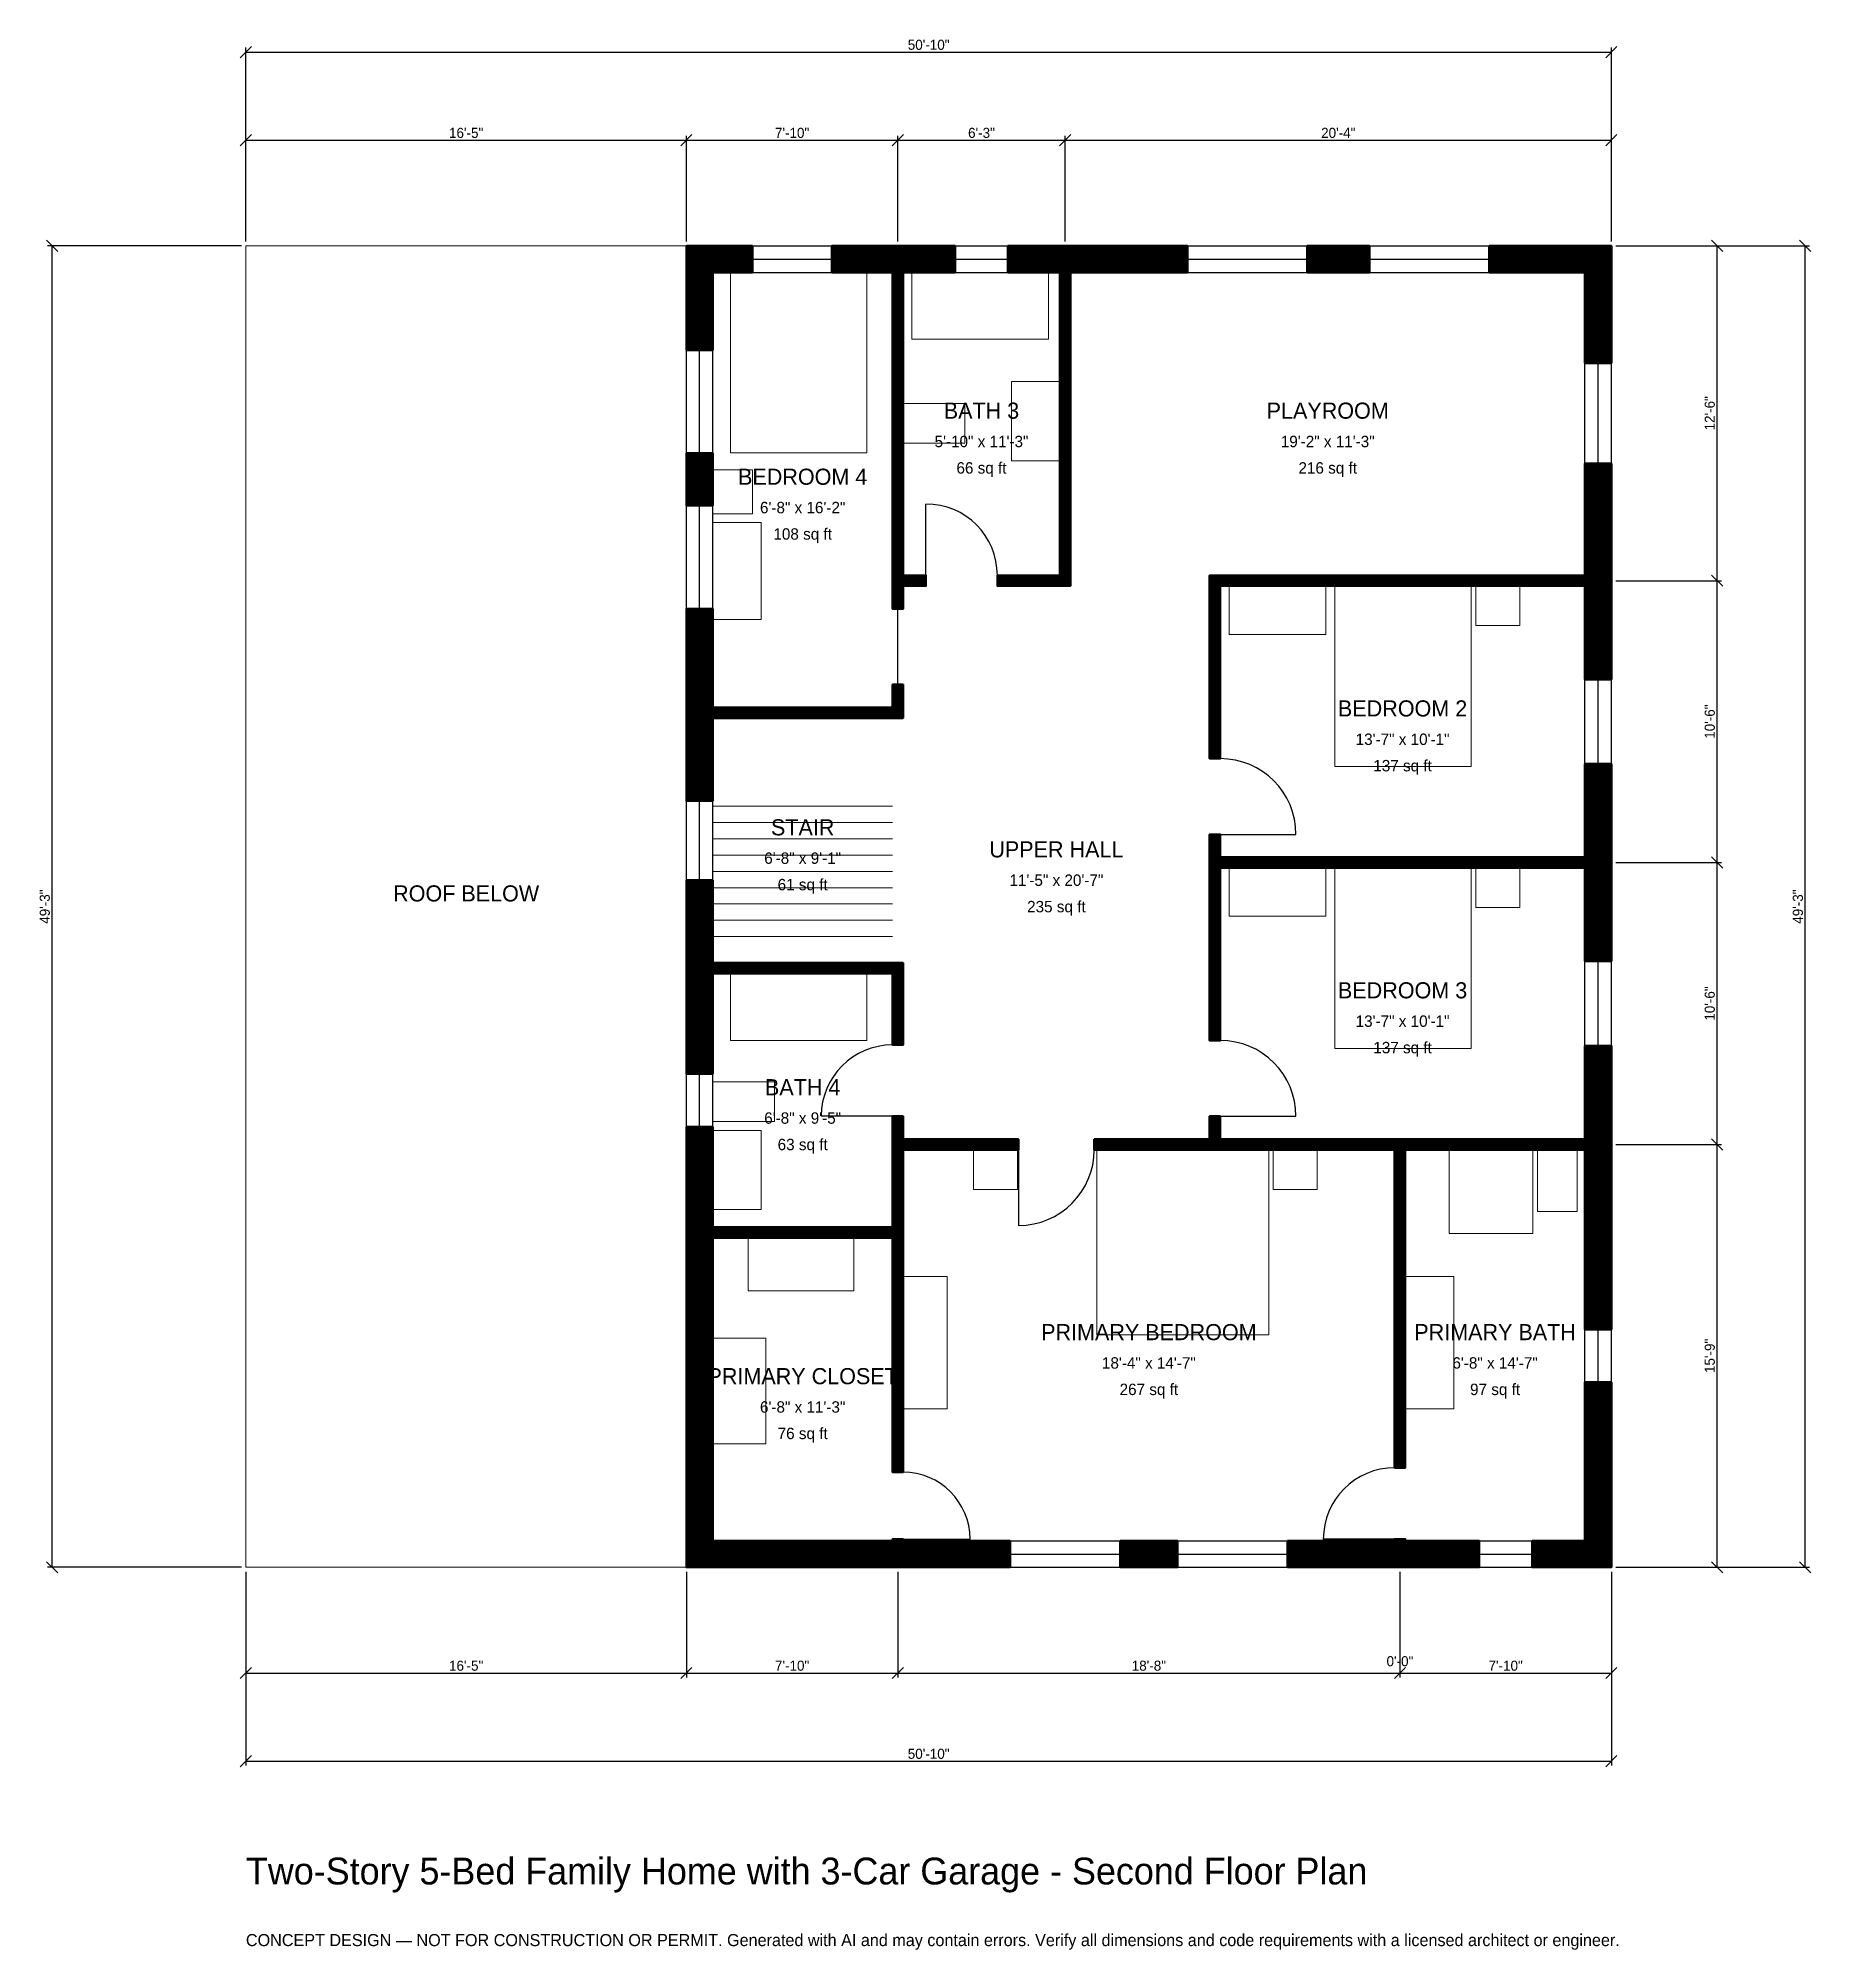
# Model space of a CAD drawing. Header units: inches. Extents: x -93 to 699, y -171 to 683.
import ezdxf
from ezdxf.enums import TextEntityAlignment as Align

# ---------------------------------------------------------------- set-up
doc = ezdxf.new("R2010")
doc.units = ezdxf.units.IN
doc.header["$MEASUREMENT"] = 0
doc.linetypes.add('DASHED', pattern=[0.6, 0.5, -0.1])
for name, color, linetype, lineweight in [('A-ANNO-DIMS', 1, 'Continuous', 13), ('A-ANNO-TEXT', 7, 'Continuous', 18), ('A-AREA-IDEN', 7, 'Continuous', 18), ('A-DOOR', 2, 'Continuous', 25), ('A-FLOR-FIXT', 9, 'Continuous', 13), ('A-FLOR-STRS', 3, 'Continuous', 18), ('A-FURN', 9, 'Continuous', 13), ('A-GLAZ', 4, 'Continuous', 25), ('A-SITE-PAVE', 8, 'Continuous', 13), ('A-WALL', 7, 'Continuous', 50), ('A-WALL-PATT', 8, 'Continuous', 13)]:
    doc.layers.add(name, color=color, linetype=linetype, lineweight=lineweight)
doc.dimstyles.new('PLAN', dxfattribs={"dimtxt": 4.5, "dimasz": 3, "dimexe": 2, "dimexo": 2, "dimgap": 1, "dimtad": 1, "dimdec": 0, "dimlunit": 4, "dimtsz": 2.5, "dimcen": 2.5, "dimclrd": 1, "dimclre": 1, "dimazin": 3, "dimtfac": 1, "dimtmove": 0, "dimatfit": 3})

msp = doc.modelspace()

# ---------------------------------------------------------------- hatches: boundary and pattern name
at = {"layer": 'A-WALL-PATT'}
h = msp.add_hatch(dxfattribs=at)
h.set_pattern_fill('ANSI31', color=8, scale=0.8)
h.paths.add_polyline_path([(285.4331, 0), (208.6614, 0), (208.6614, 0), (196.8504, 0), (196.8504, 0), (196.8504, 0), (196.8504, 11.811), (196.8504, 11.811), (196.8504, 143.7008), (196.8504, 147.2441), (196.8504, 147.2441), (196.8504, 151.9685), (196.8504, 151.9685), (196.8504, 155.5118), (196.8504, 196.8504), (208.6614, 196.8504), (208.6614, 155.5118), (208.6614, 151.9685), (288.9764, 151.9685), (288.9764, 186.6142), (288.9764, 191.3386), (288.9764, 201.5748), (293.7008, 201.5748), (293.7008, 191.3386), (345.2756, 191.3386), (345.2756, 186.6142), (293.7008, 186.6142), (293.7008, 151.9685), (293.7008, 147.2441), (293.7008, 42.5197), (288.9764, 42.5197), (288.9764, 147.2441), (208.6614, 147.2441), (208.6614, 143.7008), (208.6614, 11.811), (285.4331, 11.811), (288.9764, 11.811), (288.9764, 12.5984), (293.7008, 12.5984), (293.7008, 11.811), (297.2441, 11.811), (341.5354, 11.811), (341.5354, 0), (297.2441, 0), (293.7008, 0), (293.7008, 0), (288.9764, 0), (288.9764, 0), (285.4331, 0)])
h.paths.add_polyline_path([(196.8504, 261.811), (196.8504, 265.3543), (196.8504, 265.3543), (196.8504, 270.0787), (196.8504, 270.0787), (196.8504, 273.622), (196.8504, 307.0866), (208.6614, 307.0866), (208.6614, 273.622), (208.6614, 270.0787), (288.9764, 270.0787), (293.7008, 270.0787), (293.7008, 265.3543), (293.7008, 233.4646), (288.9764, 233.4646), (288.9764, 265.3543), (208.6614, 265.3543), (208.6614, 261.811), (208.6614, 220.4724), (196.8504, 220.4724), (196.8504, 261.811)])
h.paths.add_polyline_path([(196.8504, 375.9843), (196.8504, 379.5276), (196.8504, 379.5276), (196.8504, 384.252), (196.8504, 384.252), (196.8504, 387.7953), (196.8504, 428.4121), (208.6614, 428.4121), (208.6614, 387.7953), (208.6614, 384.252), (288.9764, 384.252), (288.9764, 394.4882), (293.7008, 394.4882), (293.7008, 384.252), (293.7008, 379.5276), (288.9764, 379.5276), (208.6614, 379.5276), (208.6614, 375.9843), (208.6614, 342.5197), (196.8504, 342.5197), (196.8504, 375.9843)])
h.paths.add_polyline_path([(196.8504, 497.9659), (208.6614, 497.9659), (208.6614, 474.4751), (196.8504, 474.4751), (196.8504, 497.9659)])
h.paths.add_polyline_path([(196.8504, 578.7402), (196.8504, 578.7402), (196.8504, 590.5512), (196.8504, 590.5512), (196.8504, 590.5512), (208.6614, 590.5512), (208.6614, 590.5512), (226.378, 590.5512), (226.378, 578.7402), (208.6614, 578.7402), (208.6614, 544.0289), (196.8504, 544.0289), (196.8504, 578.7402)])
h.paths.add_polyline_path([(285.4331, 590.5512), (288.9764, 590.5512), (288.9764, 590.5512), (293.7008, 590.5512), (293.7008, 590.5512), (297.2441, 590.5512), (316.9291, 590.5512), (316.9291, 578.7402), (297.2441, 578.7402), (293.7008, 578.7402), (293.7008, 443.3071), (303.937, 443.3071), (303.937, 438.5827), (293.7008, 438.5827), (293.7008, 428.3465), (288.9764, 428.3465), (288.9764, 438.5827), (288.9764, 443.3071), (288.9764, 578.7402), (285.4331, 578.7402), (261.811, 578.7402), (261.811, 590.5512), (285.4331, 590.5512)])
h.paths.add_polyline_path([(360.2362, 590.5512), (363.7795, 590.5512), (363.7795, 590.5512), (368.5039, 590.5512), (368.5039, 590.5512), (372.0472, 590.5512), (420.7349, 590.5512), (420.7349, 578.7402), (372.0472, 578.7402), (368.5039, 578.7402), (368.5039, 443.3071), (368.5039, 438.5827), (363.7795, 438.5827), (335.8268, 438.5827), (335.8268, 443.3071), (363.7795, 443.3071), (363.7795, 578.7402), (360.2362, 578.7402), (340.5512, 578.7402), (340.5512, 590.5512), (360.2362, 590.5512)])
h.paths.add_polyline_path([(502.0997, 590.5512), (502.0997, 578.7402), (474.2782, 578.7402), (474.2782, 590.5512), (502.0997, 590.5512)])
h.paths.add_polyline_path([(598.4252, 590.5512), (598.4252, 590.5512), (610.2362, 590.5512), (610.2362, 590.5512), (610.2363, 590.5512), (610.2363, 578.7402), (610.2362, 578.7402), (610.2362, 538.189), (598.4252, 538.189), (598.4252, 578.7402), (555.643, 578.7402), (555.643, 590.5512), (598.4252, 590.5512)])
h.paths.add_polyline_path([(610.2362, 446.8504), (610.2362, 443.3071), (610.2363, 443.3071), (610.2363, 438.5827), (610.2362, 438.5827), (610.2362, 435.0394), (610.2362, 396.8504), (598.4252, 396.8504), (598.4252, 435.0394), (598.4252, 438.5827), (435.4331, 438.5827), (435.4331, 361.4173), (430.7087, 361.4173), (430.7087, 438.5827), (430.7087, 443.3071), (435.4331, 443.3071), (598.4252, 443.3071), (598.4252, 446.8504), (598.4252, 493.3071), (610.2362, 493.3071), (610.2362, 446.8504)])
h.paths.add_polyline_path([(610.2362, 320.8661), (610.2362, 317.3228), (610.2363, 317.3228), (610.2363, 312.5984), (610.2362, 312.5984), (610.2362, 309.0551), (610.2362, 270.8661), (598.4252, 270.8661), (598.4252, 309.0551), (598.4252, 312.5984), (435.4331, 312.5984), (435.4331, 235.4331), (430.7087, 235.4331), (430.7087, 312.5984), (430.7087, 317.3228), (430.7087, 327.5591), (435.4331, 327.5591), (435.4331, 317.3228), (598.4252, 317.3228), (598.4252, 320.8661), (598.4252, 359.0551), (610.2362, 359.0551), (610.2362, 320.8661)])
h.paths.add_polyline_path([(610.2362, 194.8819), (610.2362, 191.3386), (610.2363, 191.3386), (610.2363, 186.6142), (610.2362, 186.6142), (610.2362, 183.0709), (610.2362, 106.2992), (598.4252, 106.2992), (598.4252, 183.0709), (598.4252, 186.6142), (518.1102, 186.6142), (518.1102, 44.4882), (513.3858, 44.4882), (513.3858, 186.6142), (513.3858, 186.6142), (435.4331, 186.6142), (430.7087, 186.6142), (379.1339, 186.6142), (379.1339, 191.3386), (430.7087, 191.3386), (430.7087, 201.5748), (435.4331, 201.5748), (435.4331, 191.3386), (513.3858, 191.3386), (513.3858, 191.3386), (518.1102, 191.3386), (598.4252, 191.3386), (598.4252, 194.8819), (598.4252, 233.0709), (610.2362, 233.0709), (610.2362, 194.8819)])
h.paths.add_polyline_path([(610.2362, 11.811), (610.2363, 11.811), (610.2363, 0), (610.2362, 0), (610.2362, 0), (598.4252, 0), (598.4252, 0), (574.8031, 0), (574.8031, 11.811), (598.4252, 11.811), (598.4252, 82.6772), (610.2362, 82.6772), (610.2362, 11.811)])
h.paths.add_polyline_path([(521.6535, 0), (518.1102, 0), (518.1102, 0), (513.3858, 0), (513.3858, 0), (509.8425, 0), (465.5512, 0), (465.5512, 11.811), (509.8425, 11.811), (513.3858, 11.811), (513.3858, 12.5984), (518.1102, 12.5984), (518.1102, 11.811), (521.6535, 11.811), (551.1811, 11.811), (551.1811, 0), (521.6535, 0)])
h.paths.add_polyline_path([(390.748, 0), (390.748, 11.811), (416.3386, 11.811), (416.3386, 0), (390.748, 0)])

# ---------------------------------------------------------------- linework, layer by layer
at = {"layer": 'A-DOOR'}
for p, q in [((303.937, 443.3071), (303.937, 475.1968)), ((291.3386, 394.4882), (291.3386, 428.3465)), ((435.4331, 327.5591), (469.2913, 327.5591)), ((288.9764, 201.5748), (257.0866, 201.5748)), ((435.4331, 201.5748), (469.2913, 201.5748)), ((345.2756, 186.6142), (345.2756, 152.7559)), ((293.7008, 12.5984), (323.622, 12.5984)), ((513.3858, 12.5984), (481.4961, 12.5984))]:
    msp.add_line(p, q, dxfattribs=at)
for centre, radius, start, end in [((303.937, 443.3071), 31.8898, 0, 90), ((435.4331, 327.5591), 33.8583, 0, 90), ((288.9764, 201.5748), 31.8898, 90, 180), ((435.4331, 201.5748), 33.8583, 0, 90), ((345.2756, 186.6142), 33.8583, 270, 360), ((513.3858, 12.5984), 31.8898, 90, 180), ((293.7008, 12.5984), 29.9213, 0, 90)]:
    msp.add_arc(centre, radius, start, end, dxfattribs=at)
at = {"layer": 'A-FLOR-FIXT'}
for points in [[(297.6378, 548.8189), (358.6614, 548.8189), (358.6614, 578.7402), (297.6378, 578.7402)], [(342.126, 494.4882), (363.7795, 494.4882), (363.7795, 529.9213), (342.126, 529.9213)], [(293.7008, 502.3622), (321.2598, 502.3622), (321.2598, 520.0787), (293.7008, 520.0787)], [(216.5354, 235.4331), (277.5591, 235.4331), (277.5591, 265.3543), (216.5354, 265.3543)], [(208.6614, 199.2126), (236.2205, 199.2126), (236.2205, 216.9291), (208.6614, 216.9291)], [(208.6614, 159.8425), (230.315, 159.8425), (230.315, 195.2756), (208.6614, 195.2756)], [(537.7953, 149.2126), (575.1968, 149.2126), (575.1968, 186.6142), (537.7953, 186.6142)], [(577.1654, 159.0551), (594.8819, 159.0551), (594.8819, 186.6142), (577.1654, 186.6142)], [(518.1102, 70.8661), (539.7638, 70.8661), (539.7638, 129.9213), (518.1102, 129.9213)]]:
    msp.add_lwpolyline(points, close=True, dxfattribs=at)
at = {"layer": 'A-FLOR-STRS'}
for p, q in [((208.6614, 340.1575), (288.9764, 340.1575)), ((208.6614, 332.874), (288.9764, 332.874)), ((208.6614, 325.5906), (288.9764, 325.5906)), ((208.6614, 318.3071), (288.9764, 318.3071)), ((208.6614, 311.0236), (288.9764, 311.0236)), ((208.6614, 303.7402), (288.9764, 303.7402)), ((208.6614, 296.4567), (288.9764, 296.4567)), ((208.6614, 289.1732), (288.9764, 289.1732)), ((208.6614, 281.8898), (288.9764, 281.8898))]:
    msp.add_line(p, q, dxfattribs=at)
at = {"layer": 'A-FURN'}
for points in [[(216.5354, 498.0315), (277.5591, 498.0315), (277.5591, 578.7402), (216.5354, 578.7402)], [(208.6614, 470.8661), (226.378, 470.8661), (226.378, 490.5512), (208.6614, 490.5512)], [(208.6614, 423.622), (230.315, 423.622), (230.315, 466.9291), (208.6614, 466.9291)], [(439.3701, 416.9291), (482.6772, 416.9291), (482.6772, 438.5827), (439.3701, 438.5827)], [(486.6142, 357.874), (547.6378, 357.874), (547.6378, 438.5827), (486.6142, 438.5827)], [(549.6063, 420.8661), (569.2913, 420.8661), (569.2913, 438.5827), (549.6063, 438.5827)], [(439.3701, 290.9449), (482.6772, 290.9449), (482.6772, 312.5984), (439.3701, 312.5984)], [(486.6142, 231.8898), (547.6378, 231.8898), (547.6378, 312.5984), (486.6142, 312.5984)], [(549.6063, 294.8819), (569.2913, 294.8819), (569.2913, 312.5984), (549.6063, 312.5984)], [(325.1969, 168.8976), (344.8819, 168.8976), (344.8819, 186.6142), (325.1969, 186.6142)], [(380.315, 103.937), (457.0866, 103.937), (457.0866, 186.6142), (380.315, 186.6142)], [(459.0551, 168.8976), (478.7402, 168.8976), (478.7402, 186.6142), (459.0551, 186.6142)], [(224.4094, 123.622), (271.6535, 123.622), (271.6535, 147.2441), (224.4094, 147.2441)], [(293.7008, 70.8661), (313.3858, 70.8661), (313.3858, 129.9213), (293.7008, 129.9213)], [(208.6614, 55.1181), (232.2835, 55.1181), (232.2835, 102.3622), (208.6614, 102.3622)]]:
    msp.add_lwpolyline(points, close=True, dxfattribs=at)
at = {"layer": 'A-GLAZ'}
for p, q in [((226.378, 590.5512), (261.811, 590.5512)), ((316.9291, 590.5512), (340.5512, 590.5512)), ((420.7349, 590.5512), (474.2782, 590.5512)), ((502.0997, 590.5512), (555.643, 590.5512)), ((226.378, 584.6457), (261.811, 584.6457)), ((316.9291, 584.6457), (340.5512, 584.6457)), ((420.7349, 584.6457), (474.2782, 584.6457)), ((502.0997, 584.6457), (555.643, 584.6457)), ((226.378, 578.7402), (261.811, 578.7402)), ((316.9291, 578.7402), (340.5512, 578.7402)), ((420.7349, 578.7402), (474.2782, 578.7402)), ((502.0997, 578.7402), (555.643, 578.7402)), ((196.8504, 497.9659), (196.8504, 544.0289)), ((202.7559, 497.9659), (202.7559, 544.0289)), ((208.6614, 497.9659), (208.6614, 544.0289)), ((598.4252, 493.3071), (598.4252, 538.189)), ((604.3307, 493.3071), (604.3307, 538.189)), ((610.2362, 493.3071), (610.2362, 538.189)), ((196.8504, 428.4121), (196.8504, 474.4751)), ((202.7559, 428.4121), (202.7559, 474.4751)), ((208.6614, 428.4121), (208.6614, 474.4751)), ((598.4252, 359.0551), (598.4252, 396.8504)), ((604.3307, 359.0551), (604.3307, 396.8504)), ((610.2362, 359.0551), (610.2362, 396.8504)), ((196.8504, 307.0866), (196.8504, 342.5197)), ((202.7559, 307.0866), (202.7559, 342.5197)), ((208.6614, 307.0866), (208.6614, 342.5197)), ((598.4252, 233.0709), (598.4252, 270.8661)), ((604.3307, 233.0709), (604.3307, 270.8661)), ((610.2362, 233.0709), (610.2362, 270.8661)), ((196.8504, 196.8504), (196.8504, 220.4724)), ((202.7559, 196.8504), (202.7559, 220.4724)), ((208.6614, 196.8504), (208.6614, 220.4724)), ((598.4252, 82.6772), (598.4252, 106.2992)), ((604.3307, 82.6772), (604.3307, 106.2992)), ((610.2362, 82.6772), (610.2362, 106.2992)), ((341.5354, 11.811), (390.748, 11.811)), ((416.3386, 11.811), (465.5512, 11.811)), ((551.1811, 11.811), (574.8031, 11.811)), ((341.5354, 5.9055), (390.748, 5.9055)), ((341.5354, 0), (390.748, 0)), ((416.3386, 5.9055), (465.5512, 5.9055)), ((416.3386, 0), (465.5512, 0)), ((551.1811, 5.9055), (574.8031, 5.9055)), ((551.1811, 0), (574.8031, 0))]:
    msp.add_line(p, q, dxfattribs=at)
at = {"layer": 'A-SITE-PAVE', "linetype": 'DASHED'}
msp.add_lwpolyline([(0, 0), (196.8504, 0), (196.8504, 590.5512), (0, 590.5512)], close=True, dxfattribs=at)
at = {"layer": 'A-WALL'}
for points in [[(196.8504, 578.7402), (196.8504, 578.7402), (196.8504, 590.5512), (196.8504, 590.5512), (196.8504, 590.5512), (208.6614, 590.5512), (208.6614, 590.5512), (226.378, 590.5512), (226.378, 578.7402), (208.6614, 578.7402), (208.6614, 544.0289), (196.8504, 544.0289), (196.8504, 578.7402)], [(285.4331, 590.5512), (288.9764, 590.5512), (288.9764, 590.5512), (293.7008, 590.5512), (293.7008, 590.5512), (297.2441, 590.5512), (316.9291, 590.5512), (316.9291, 578.7402), (297.2441, 578.7402), (293.7008, 578.7402), (293.7008, 443.3071), (303.937, 443.3071), (303.937, 438.5827), (293.7008, 438.5827), (293.7008, 428.3465), (288.9764, 428.3465), (288.9764, 438.5827), (288.9764, 443.3071), (288.9764, 578.7402), (285.4331, 578.7402), (261.811, 578.7402), (261.811, 590.5512), (285.4331, 590.5512)], [(360.2362, 590.5512), (363.7795, 590.5512), (363.7795, 590.5512), (368.5039, 590.5512), (368.5039, 590.5512), (372.0472, 590.5512), (420.7349, 590.5512), (420.7349, 578.7402), (372.0472, 578.7402), (368.5039, 578.7402), (368.5039, 443.3071), (368.5039, 438.5827), (363.7795, 438.5827), (335.8268, 438.5827), (335.8268, 443.3071), (363.7795, 443.3071), (363.7795, 578.7402), (360.2362, 578.7402), (340.5512, 578.7402), (340.5512, 590.5512), (360.2362, 590.5512)], [(502.0997, 590.5512), (502.0997, 578.7402), (474.2782, 578.7402), (474.2782, 590.5512), (502.0997, 590.5512)], [(598.4252, 590.5512), (598.4252, 590.5512), (610.2362, 590.5512), (610.2362, 590.5512), (610.2363, 590.5512), (610.2363, 578.7402), (610.2362, 578.7402), (610.2362, 538.189), (598.4252, 538.189), (598.4252, 578.7402), (555.643, 578.7402), (555.643, 590.5512), (598.4252, 590.5512)], [(196.8504, 497.9659), (208.6614, 497.9659), (208.6614, 474.4751), (196.8504, 474.4751), (196.8504, 497.9659)], [(610.2362, 446.8504), (610.2362, 443.3071), (610.2363, 443.3071), (610.2363, 438.5827), (610.2362, 438.5827), (610.2362, 435.0394), (610.2362, 396.8504), (598.4252, 396.8504), (598.4252, 435.0394), (598.4252, 438.5827), (435.4331, 438.5827), (435.4331, 361.4173), (430.7087, 361.4173), (430.7087, 438.5827), (430.7087, 443.3071), (435.4331, 443.3071), (598.4252, 443.3071), (598.4252, 446.8504), (598.4252, 493.3071), (610.2362, 493.3071), (610.2362, 446.8504)], [(196.8504, 375.9843), (196.8504, 379.5276), (196.8504, 379.5276), (196.8504, 384.252), (196.8504, 384.252), (196.8504, 387.7953), (196.8504, 428.4121), (208.6614, 428.4121), (208.6614, 387.7953), (208.6614, 384.252), (288.9764, 384.252), (288.9764, 394.4882), (293.7008, 394.4882), (293.7008, 384.252), (293.7008, 379.5276), (288.9764, 379.5276), (208.6614, 379.5276), (208.6614, 375.9843), (208.6614, 342.5197), (196.8504, 342.5197), (196.8504, 375.9843)], [(610.2362, 320.8661), (610.2362, 317.3228), (610.2363, 317.3228), (610.2363, 312.5984), (610.2362, 312.5984), (610.2362, 309.0551), (610.2362, 270.8661), (598.4252, 270.8661), (598.4252, 309.0551), (598.4252, 312.5984), (435.4331, 312.5984), (435.4331, 235.4331), (430.7087, 235.4331), (430.7087, 312.5984), (430.7087, 317.3228), (430.7087, 327.5591), (435.4331, 327.5591), (435.4331, 317.3228), (598.4252, 317.3228), (598.4252, 320.8661), (598.4252, 359.0551), (610.2362, 359.0551), (610.2362, 320.8661)], [(196.8504, 261.811), (196.8504, 265.3543), (196.8504, 265.3543), (196.8504, 270.0787), (196.8504, 270.0787), (196.8504, 273.622), (196.8504, 307.0866), (208.6614, 307.0866), (208.6614, 273.622), (208.6614, 270.0787), (288.9764, 270.0787), (293.7008, 270.0787), (293.7008, 265.3543), (293.7008, 233.4646), (288.9764, 233.4646), (288.9764, 265.3543), (208.6614, 265.3543), (208.6614, 261.811), (208.6614, 220.4724), (196.8504, 220.4724), (196.8504, 261.811)], [(610.2362, 194.8819), (610.2362, 191.3386), (610.2363, 191.3386), (610.2363, 186.6142), (610.2362, 186.6142), (610.2362, 183.0709), (610.2362, 106.2992), (598.4252, 106.2992), (598.4252, 183.0709), (598.4252, 186.6142), (518.1102, 186.6142), (518.1102, 44.4882), (513.3858, 44.4882), (513.3858, 186.6142), (513.3858, 186.6142), (435.4331, 186.6142), (430.7087, 186.6142), (379.1339, 186.6142), (379.1339, 191.3386), (430.7087, 191.3386), (430.7087, 201.5748), (435.4331, 201.5748), (435.4331, 191.3386), (513.3858, 191.3386), (513.3858, 191.3386), (518.1102, 191.3386), (598.4252, 191.3386), (598.4252, 194.8819), (598.4252, 233.0709), (610.2362, 233.0709), (610.2362, 194.8819)], [(285.4331, 0), (208.6614, 0), (208.6614, 0), (196.8504, 0), (196.8504, 0), (196.8504, 0), (196.8504, 11.811), (196.8504, 11.811), (196.8504, 143.7008), (196.8504, 147.2441), (196.8504, 147.2441), (196.8504, 151.9685), (196.8504, 151.9685), (196.8504, 155.5118), (196.8504, 196.8504), (208.6614, 196.8504), (208.6614, 155.5118), (208.6614, 151.9685), (288.9764, 151.9685), (288.9764, 186.6142), (288.9764, 191.3386), (288.9764, 201.5748), (293.7008, 201.5748), (293.7008, 191.3386), (345.2756, 191.3386), (345.2756, 186.6142), (293.7008, 186.6142), (293.7008, 151.9685), (293.7008, 147.2441), (293.7008, 42.5197), (288.9764, 42.5197), (288.9764, 147.2441), (208.6614, 147.2441), (208.6614, 143.7008), (208.6614, 11.811), (285.4331, 11.811), (288.9764, 11.811), (288.9764, 12.5984), (293.7008, 12.5984), (293.7008, 11.811), (297.2441, 11.811), (341.5354, 11.811), (341.5354, 0), (297.2441, 0), (293.7008, 0), (293.7008, 0), (288.9764, 0), (288.9764, 0), (285.4331, 0)], [(610.2362, 11.811), (610.2363, 11.811), (610.2363, 0), (610.2362, 0), (610.2362, 0), (598.4252, 0), (598.4252, 0), (574.8031, 0), (574.8031, 11.811), (598.4252, 11.811), (598.4252, 82.6772), (610.2362, 82.6772), (610.2362, 11.811)], [(390.748, 0), (390.748, 11.811), (416.3386, 11.811), (416.3386, 0), (390.748, 0)], [(521.6535, 0), (518.1102, 0), (518.1102, 0), (513.3858, 0), (513.3858, 0), (509.8425, 0), (465.5512, 0), (465.5512, 11.811), (509.8425, 11.811), (513.3858, 11.811), (513.3858, 12.5984), (518.1102, 12.5984), (518.1102, 11.811), (521.6535, 11.811), (551.1811, 11.811), (551.1811, 0), (521.6535, 0)]]:
    msp.add_lwpolyline(points, close=True, dxfattribs=at)

# ---------------------------------------------------------------- texts
at = {"layer": 'A-ANNO-TEXT'}
for s, height, p in [('Two-Story 5-Bed Family Home with 3-Car Garage - Second Floor Plan', 12, (0, -141.7323)), ('CONCEPT DESIGN — NOT FOR CONSTRUCTION OR PERMIT. Generated with AI and may contain errors. Verify all dimensions and code requirements with a licensed architect or engineer.', 5.4, (0, -169.2913))]:
    msp.add_text(s, height=height, dxfattribs=at).set_placement(p)
at = {"layer": 'A-AREA-IDEN'}
for s, height, p in [('BATH 3', 7.2, (328.7402, 516.9291)), ('PLAYROOM', 7.2, (483.4646, 516.9291)), ('5\'-10" x 11\'-3"', 5.1, (328.7402, 503.1496)), ('19\'-2" x 11\'-3"', 5.1, (483.4646, 503.1496)), ('BEDROOM 4', 7.2, (248.8189, 487.4016)), ('66 sq ft', 5.1, (328.7402, 491.3386)), ('216 sq ft', 5.1, (483.4646, 491.3386)), ('6\'-8" x 16\'-2"', 5.1, (248.8189, 473.622)), ('108 sq ft', 5.1, (248.8189, 461.811)), ('BEDROOM 2', 7.2, (516.9291, 383.8583)), ('13\'-7" x 10\'-1"', 5.1, (516.9291, 370.0787)), ('137 sq ft', 5.1, (516.9291, 358.2677)), ('STAIR', 7.2, (248.8189, 330.7087)), ('6\'-8" x 9\'-1"', 5.1, (248.8189, 316.9291)), ('UPPER HALL', 7.2, (362.2047, 320.8661)), ('61 sq ft', 5.1, (248.8189, 305.1181)), ('11\'-5" x 20\'-7"', 5.1, (362.2047, 307.0866)), ('ROOF BELOW', 7.2, (98.4252, 301.1811)), ('235 sq ft', 5.1, (362.2047, 295.2756)), ('BEDROOM 3', 7.2, (516.9291, 257.874)), ('13\'-7" x 10\'-1"', 5.1, (516.9291, 244.0945)), ('137 sq ft', 5.1, (516.9291, 232.2835)), ('BATH 4', 7.2, (248.8189, 214.5669)), ('6\'-8" x 9\'-5"', 5.1, (248.8189, 200.7874)), ('63 sq ft', 5.1, (248.8189, 188.9764)), ('PRIMARY BEDROOM', 7.2, (403.5433, 105.1181)), ('PRIMARY BATH', 7.2, (558.2677, 105.1181)), ('PRIMARY CLOSET', 7.2, (248.8189, 85.4331)), ('18\'-4" x 14\'-7"', 5.1, (403.5433, 91.3386)), ('6\'-8" x 14\'-7"', 5.1, (558.2677, 91.3386)), ('267 sq ft', 5.1, (403.5433, 79.5276)), ('97 sq ft', 5.1, (558.2677, 79.5276)), ('6\'-8" x 11\'-3"', 5.1, (248.8189, 71.6535)), ('76 sq ft', 5.1, (248.8189, 59.8425))]:
    msp.add_text(s, height=height, dxfattribs=at).set_placement(p, align=Align.MIDDLE_CENTER)

# ---------------------------------------------------------------- dimensions: what is measured, and where the dimension line sits
at = {"layer": 'A-ANNO-DIMS'}
for base, p1, p2, text in [((0, 677.1654), (0, 590.5512), (610.2362, 590.5512), '50\'-10"'), ((0, 637.7953), (0, 590.5512), (196.8504, 590.5512), '16\'-5"'), ((196.8504, 637.7953), (196.8504, 590.5512), (291.3386, 590.5512), '7\'-10"'), ((291.3386, 637.7953), (291.3386, 590.5512), (366.1417, 590.5512), '6\'-3"'), ((366.1417, 637.7953), (366.1417, 590.5512), (610.2362, 590.5512), '20\'-4"'), ((0, -47.2441), (0, 0), (196.8504, 0), '16\'-5"'), ((0, -86.6142), (0, 0), (610.2362, 0), '50\'-10"'), ((196.8504, -47.2441), (196.8504, 0), (291.3386, 0), '7\'-10"'), ((291.3386, -47.2441), (291.3386, 0), (515.748, 0), '18\'-8"'), ((515.748, -47.2441), (515.748, 0), (515.748, 0), '0\'-0"'), ((515.748, -47.2441), (515.748, 0), (610.2362, 0), '7\'-10"')]:
    msp.add_linear_dim(base=base, p1=p1, p2=p2, text=text, dimstyle='PLAN', dxfattribs=at).render()
for base, p1, p2, text in [((-86.6142, 0), (0, 0), (0, 590.5512), '49\'-3"'), ((657.4803, 440.9449), (610.2362, 440.9449), (610.2362, 590.5512), '12\'-6"'), ((696.8504, 0), (610.2362, 0), (610.2362, 590.5512), '49\'-3"'), ((657.4803, 314.9606), (610.2362, 314.9606), (610.2362, 440.9449), '10\'-6"'), ((657.4803, 188.9764), (610.2362, 188.9764), (610.2362, 314.9606), '10\'-6"'), ((657.4803, 0), (610.2362, 0), (610.2362, 188.9764), '15\'-9"')]:
    msp.add_linear_dim(base=base, p1=p1, p2=p2, angle=90, text=text, dimstyle='PLAN', dxfattribs=at).render()

doc.saveas('drawing.dxf')
